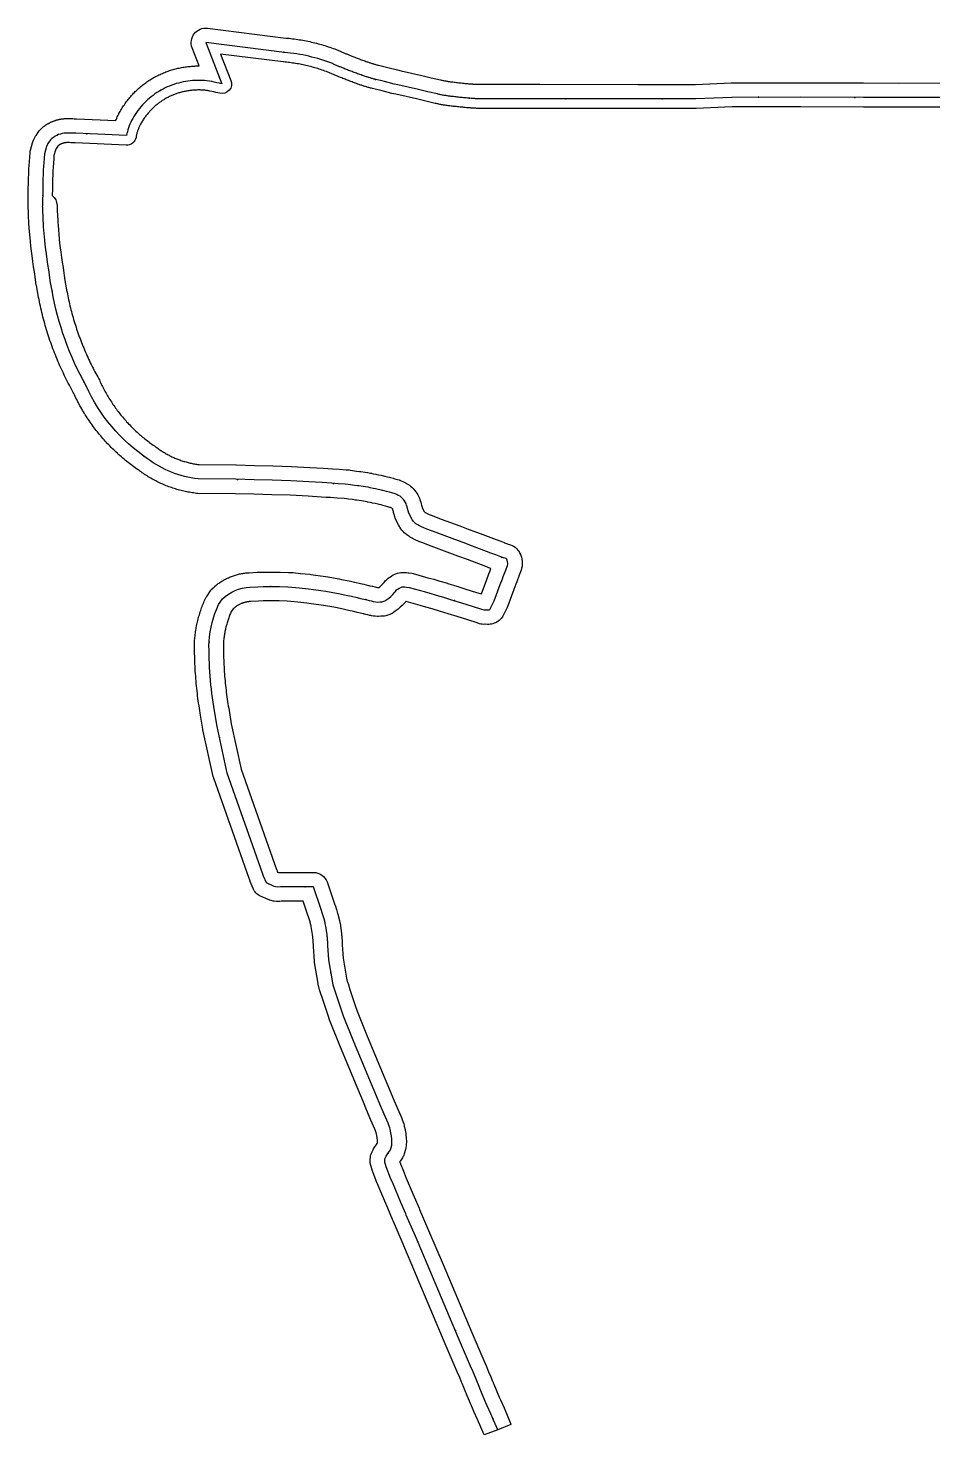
# Model space of a CAD drawing. Header units: inches. Extents: x 87989 to 118156, y 435697 to 451526.
# Drawn here: x 96366 to 97306, y 435697 to 437157 of the extents above; entities that cross this region are included whole.
import ezdxf

# ---------------------------------------------------------------- set-up
doc = ezdxf.new("R2010")
doc.units = ezdxf.units.IN
doc.header["$MEASUREMENT"] = 0
for name, color, linetype, true_color in [('As_waterkering_AWK', 7, 'Continuous', 0xbe8997), ('Kernzone_AWK', 7, 'Continuous', 0x778924), ('Referentiepunten_AWK', 7, 'Continuous', 0x6f8969)]:
    doc.layers.add(name, color=color, linetype=linetype, true_color=true_color)

msp = doc.modelspace()

# ---------------------------------------------------------------- linework, layer by layer
at = {"layer": 'As_waterkering_AWK'}
for points in [[(97401.367, 437085.53), (97270.352, 437085.41), (97234.13, 437085.553), (97169.051, 437085.809), (97097.406, 437085.621), (97059.891, 437084.03), (97000.009, 437084.06), (96842.349, 437084.19), (96837.02, 437084.19), (96836.367, 437084.177), (96835.715, 437084.172), (96835.062, 437084.168), (96834.409, 437084.172), (96833.755, 437084.176), (96833.102, 437084.189), (96832.449, 437084.202), (96831.797, 437084.224), (96831.144, 437084.246), (96830.491, 437084.277), (96829.839, 437084.307), (96829.187, 437084.347), (96828.535, 437084.386), (96827.884, 437084.435), (96827.232, 437084.483), (96826.582, 437084.54), (96825.27, 437084.641), (96823.958, 437084.75), (96822.646, 437084.859), (96821.335, 437084.976), (96820.024, 437085.093), (96818.713, 437085.218), (96817.403, 437085.343), (96816.093, 437085.476), (96814.783, 437085.608), (96813.474, 437085.749), (96812.165, 437085.889), (96810.857, 437086.037), (96809.549, 437086.186), (96808.242, 437086.342), (96806.935, 437086.498), (96805.629, 437086.662), (96804.74, 437086.764), (96803.852, 437086.879), (96802.964, 437086.995), (96802.077, 437087.122), (96801.191, 437087.25), (96800.306, 437087.39), (96799.421, 437087.53), (96798.539, 437087.682), (96797.656, 437087.835), (96796.775, 437088), (96795.895, 437088.165), (96795.017, 437088.342), (96794.139, 437088.52), (96793.264, 437088.709), (96792.389, 437088.899), (96791.517, 437089.101), (96781.729, 437091.349), (96771.961, 437093.659), (96750.525, 437098.538), (96746.562, 437099.451), (96736.509, 437101.924), (96726.475, 437104.428), (96725.649, 437104.649), (96724.825, 437104.876), (96724.001, 437105.104), (96723.179, 437105.34), (96722.357, 437105.575), (96721.537, 437105.818), (96720.717, 437106.061), (96719.898, 437106.312), (96719.081, 437106.561), (96718.266, 437106.818), (96717.45, 437107.076), (96716.638, 437107.341), (96715.824, 437107.606), (96715.014, 437107.878), (96714.203, 437108.15), (96713.395, 437108.429), (96712.217, 437108.848), (96711.04, 437109.272), (96709.864, 437109.696), (96708.689, 437110.127), (96707.515, 437110.556), (96706.342, 437110.991), (96705.17, 437111.426), (96704, 437111.867), (96702.829, 437112.307), (96701.661, 437112.753), (96700.493, 437113.199), (96699.326, 437113.651), (96698.16, 437114.102), (96696.996, 437114.559), (96695.832, 437115.016), (96694.67, 437115.478), (96693.871, 437115.803), (96693.073, 437116.132), (96692.275, 437116.461), (96691.479, 437116.794), (96690.683, 437117.129), (96689.888, 437117.466), (96689.095, 437117.804), (96688.303, 437118.147), (96687.51, 437118.489), (96686.72, 437118.835), (96685.929, 437119.182), (96685.141, 437119.533), (96684.352, 437119.883), (96683.565, 437120.238), (96682.779, 437120.593, 0.070946273), (96632.58, 437132.307), (96550.824, 437142.469), (96567.754, 437099.544, 0.00820294), (96557.078, 437101.964, 0.07411381), (96537.313, 437102.957, 0.059791438), (96517.906, 437099.107, 0.064330771), (96500.166, 437090.534, 0.059845209), (96485.164, 437077.755, 0.058014747), (96473.892, 437061.562, 0.076020316), (96468.636, 437045.891), (96415.916, 437048.297, 0.0202053), (96405.961, 437048.594, 0.158215234), (96390.96, 437042.868), (96389.635, 437041.582), (96387.022, 437037.716), (96385.345, 437034.425), (96383.376, 437027.046), (96382.996, 437022.432), (96382.689, 437017.805), (96382.442, 437014.078), (96382.171, 437009.999), (96381.984, 437007.178), (96381.728, 436999.548), (96381.648, 436994.192), (96381.648, 436994.173), (96381.626, 436992.694), (96381.626, 436992.673), (96381.597, 436990.199), (96381.597, 436990.173), (96381.409, 436974.173), (96381.474, 436972.673)], [(96854.188, 435702.293), (96854.175, 435702.322), (96852.066, 435707.252), (96851.991, 435707.427), (96851.972, 435707.472), (96851.098, 435709.515), (96850.855, 435710.083), (96850.646, 435710.571), (96850.625, 435710.62), (96848.348, 435715.941), (96847.512, 435717.894), (96847.014, 435719.057), (96843.208, 435727.301), (96841.874, 435730.454), (96835.655, 435745.396), (96835.651, 435745.405), (96828.583, 435762.387), (96825.996, 435768.437), (96813.531, 435797.581), (96798.437, 435832.746), (96783.651, 435868.027), (96768.61, 435903.211), (96759.226, 435925.296), (96758.644, 435926.665), (96753.695, 435938.316), (96745.431, 435957.576), (96742.954, 435963.458), (96738.455, 435975.353), (96736.842, 435980.358), (96736.842, 435980.368), (96736.774, 435983.585), (96738.203, 435986.442), (96740.751, 435990.17), (96742.676, 435993.027), (96744.105, 435997.749), (96744.292, 436002.843), (96744.18, 436004.186), (96743.919, 436007.323), (96743.297, 436010.802), (96742.49, 436014.405), (96742.077, 436015.863), (96741.558, 436017.698), (96740.316, 436020.618), (96736.209, 436029.881), (96731.736, 436040.38), (96728.505, 436048.146), (96722.976, 436061.323), (96704.705, 436105.252), (96694.019, 436131.724), (96691.919, 436138.094), (96686.44, 436154.711), (96684.452, 436160.737), (96683.396, 436163.843), (96682.402, 436168.323), (96678.82, 436190.075), (96677.75, 436205.092), (96677.749, 436205.138), (96677.722, 436205.987), (96677.685, 436206.83), (96677.648, 436207.676), (96677.6, 436208.514), (96677.553, 436209.353), (96677.495, 436210.186), (96677.437, 436211.02), (96677.369, 436211.847), (96677.301, 436212.675), (96677.223, 436213.497), (96677.145, 436214.319), (96677.057, 436215.135), (96676.969, 436215.95), (96676.87, 436216.76), (96676.772, 436217.569), (96676.663, 436218.372), (96676.019, 436223.211), (96675.092, 436227.796), (96675.091, 436227.803), (96675.009, 436228.207), (96674.924, 436228.604), (96674.839, 436229.001), (96674.751, 436229.392), (96674.663, 436229.784), (96674.57, 436230.17), (96674.48, 436230.557), (96674.385, 436230.937), (96674.29, 436231.318), (96674.193, 436231.694), (96674.093, 436232.069), (96673.992, 436232.439), (96673.891, 436232.808), (96673.786, 436233.173), (96673.681, 436233.537), (96673.573, 436233.895), (96672.258, 436238.152), (96670.93, 436242.362), (96662.74, 436266.042), (96658.533, 436266.047), (96652.894, 436266.069), (96650.218, 436266.07), (96641.196, 436266.073), (96628.387, 436266.078), (96625.849, 436265.734), (96623.541, 436265.959), (96621.95, 436266.467), (96613.879, 436270.107), (96611.025, 436277.089), (96610.342, 436279.024), (96610.339, 436279.034), (96573.314, 436383.902), (96562.67, 436432.375), (96559.925, 436448.907, -0.045234741), (96554.305, 436520.727, -0.088332414), (96564.256, 436559.131), (96568.187, 436564.895, -0.17815787), (96596.773, 436577.189), (96604.975, 436577.629), (96610.441, 436577.79), (96615.286, 436577.825), (96627.594, 436577.79), (96636.229, 436577.427), (96640.202, 436577.263), (96647.958, 436576.458), (96657.749, 436575.56), (96662.702, 436574.824), (96670.542, 436573.66), (96675.555, 436572.916), (96686.566, 436570.976), (96688.742, 436570.551), (96696.751, 436568.849), (96702.365, 436567.7), (96708.247, 436566.313), (96711.597, 436565.485), (96716.685, 436564.318), (96718.072, 436563.963), (96720.506, 436563.449), (96722.862, 436562.871), (96724.898, 436562.314), (96727.311, 436561.997), (96729.377, 436561.641), (96731.729, 436561.806), (96733.787, 436561.951), (96736.865, 436562.82), (96739.086, 436564.417), (96741.078, 436565.806), (96742.987, 436567.545), (96745.195, 436569.442), (96747.039, 436571.516), (96748.122, 436572.734), (96749.197, 436574.254), (96750.424, 436575.153), (96751.965, 436576.175), (96753.53, 436576.91), (96754.752, 436577.485), (96756.156, 436577.45), (96757.706, 436577.41), (96759.505, 436577.203), (96762.309, 436576.749), (96777.6, 436572.531), (96783.541, 436570.832), (96790.08, 436568.962), (96797.981, 436566.701), (96807.311, 436563.788), (96816.446, 436560.896), (96827.581, 436557.371), (96837.319, 436554.288), (96839.753, 436553.517), (96841.006, 436553.595), (96844.305, 436553.449), (96845.144, 436553.721), (96846.011, 436554.002), (96850.546, 436562.892), (96856.786, 436579.846), (96858.999, 436585.617), (96859.957, 436588.116), (96862.527, 436594.878), (96864.306, 436599.739), (96864.58, 436600.93), (96864.55, 436602.129), (96864.341, 436603.592), (96864.027, 436605.159), (96863.505, 436606.151), (96862.929, 436606.726), (96861.729, 436607.091), (96860.072, 436607.678), (96859.222, 436607.979), (96855.723, 436609.363), (96852.119, 436610.669), (96847.157, 436612.549), (96827.895, 436619.757), (96818.104, 436623.413), (96809.572, 436626.599), (96790.258, 436633.833), (96780.658, 436637.437), (96777.473, 436638.638), (96775.017, 436639.683), (96772.249, 436641.197), (96771.204, 436641.72), (96769.282, 436643.026), (96767.767, 436644.279), (96766.462, 436645.585), (96765.417, 436646.918), (96764.581, 436648.588), (96761.762, 436653.968), (96761.134, 436656.423), (96760.507, 436658.721), (96760.142, 436660.445), (96759.463, 436662.377), (96759.068, 436663.601), (96758.941, 436663.996), (96758.523, 436664.936), (96757.321, 436666.842), (96756.225, 436668.2), (96755.023, 436669.558), (96753.77, 436670.655), (96752.725, 436671.543), (96751.245, 436672.223), (96750.908, 436672.379), (96749.288, 436673.213), (96747.513, 436674.05), (96744.222, 436674.991), (96741.82, 436675.721), (96738.633, 436676.609), (96736.283, 436677.132), (96734.455, 436677.55), (96733.41, 436677.811), (96730.026, 436678.542), (96727.101, 436679.116), (96724.855, 436679.691), (96721.826, 436680.266), (96719.58, 436680.788), (96716.864, 436681.258), (96714.566, 436681.571), (96709.928, 436682.197), (96708.421, 436682.415), (96705.49, 436682.837), (96701.197, 436683.44), (96698.66, 436683.797), (96695.716, 436684.003), (96688.471, 436684.514), (96681.519, 436685.002), (96676.822, 436685.311), (96671.981, 436685.618), (96658.08, 436686.475), (96639.393, 436687.448), (96620.03, 436688.103), (96601.185, 436688.526), (96582.183, 436689.097), (96542.952, 436689.418, -0.134706846), (96490.459, 436710.479, -0.140959318), (96426.713, 436786.091, -0.085819772), (96391.277, 436885.08), (96389.771, 436893.076), (96387.845, 436906.616), (96386.946, 436912.051), (96386.144, 436917.309), (96385.348, 436923.014), (96384.764, 436927.602), (96384.164, 436932.776), (96383.674, 436937.442), (96382.531, 436951.17), (96382.529, 436951.191), (96382.504, 436951.495), (96382.297, 436955.171), (96382.156, 436957.663), (96381.94, 436961.5), (96381.688, 436968.183), (96381.545, 436971.173), (96381.474, 436972.673)]]:
    msp.add_lwpolyline(points, format="xyb", dxfattribs=at)
at = {"layer": 'Kernzone_AWK'}
msp.add_lwpolyline([(97401.322, 437075.53), (97270.361, 437075.41), (97270.337, 437075.41), (97270.313, 437075.41), (97234.091, 437075.553), (97169.045, 437075.81), (97102.04, 437075.6333), (97097.6305, 437075.6215), (97060.3145, 437074.039), (97060.1, 437074.03), (97059.889, 437074.03), (97059.886, 437074.03), (97000.002, 437074.06), (96897.2791, 437074.1447), (96842.345, 437074.19), (96837.119, 437074.19), (96836.505, 437074.178), (96835.784, 437074.172), (96835.062, 437074.168), (96834.348, 437074.172), (96833.625, 437074.177), (96832.903, 437074.191), (96832.181, 437074.206), (96831.46, 437074.23), (96830.739, 437074.255), (96830.024, 437074.288), (96829.303, 437074.322), (96828.583, 437074.366), (96827.861, 437074.409), (96827.142, 437074.463), (96826.428, 437074.516), (96825.786, 437074.571), (96824.472, 437074.673), (96823.13, 437074.784), (96821.788, 437074.896), (96820.446, 437075.016), (96819.105, 437075.136), (96817.764, 437075.263), (96816.423, 437075.391), (96815.087, 437075.527), (96813.746, 437075.662), (96812.407, 437075.807), (96811.072, 437075.949), (96809.729, 437076.101), (96808.391, 437076.253), (96807.057, 437076.412), (96805.72, 437076.572), (96804.46, 437076.73), (96803.528, 437076.838), (96802.563, 437076.963), (96801.608, 437077.088), (96800.654, 437077.224), (96799.695, 437077.363), (96798.744, 437077.513), (96797.791, 437077.664), (96796.837, 437077.828), (96795.895, 437077.992), (96794.933, 437078.171), (96793.986, 437078.349), (96793.036, 437078.54), (96792.09, 437078.732), (96791.148, 437078.936), (96790.2, 437079.142), (96789.27, 437079.357), (96779.46, 437081.61), (96769.698, 437083.918), (96748.293, 437088.79), (96744.245, 437089.723), (96734.104, 437092.218), (96723.972, 437094.747), (96723.029, 437094.999), (96722.164, 437095.237), (96721.288, 437095.479), (96720.425, 437095.727), (96719.562, 437095.974), (96718.696, 437096.23), (96717.832, 437096.487), (96716.976, 437096.749), (96716.12, 437097.01), (96715.255, 437097.282), (96714.391, 437097.555), (96713.539, 437097.833), (96712.685, 437098.112), (96711.833, 437098.398), (96710.981, 437098.684), (96710.088, 437098.992), (96708.847, 437099.433), (96707.65, 437099.865), (96706.445, 437100.299), (96705.251, 437100.737), (96704.061, 437101.172), (96702.864, 437101.616), (96701.667, 437102.06), (96700.478, 437102.508), (96699.287, 437102.956), (96698.094, 437103.411), (96696.904, 437103.866), (96695.717, 437104.325), (96694.529, 437104.785), (96693.341, 437105.251), (96692.157, 437105.716), (96690.939, 437106.201), (96690.081, 437106.549), (96689.261, 437106.887), (96688.44, 437107.226), (96687.61, 437107.573), (96686.792, 437107.917), (96685.976, 437108.263), (96685.148, 437108.617), (96684.336, 437108.968), (96683.524, 437109.318), (96682.706, 437109.676), (96681.886, 437110.036), (96681.079, 437110.395), (96680.269, 437110.755), (96679.451, 437111.123), (96678.917, 437111.364), (96677.682, 437111.838), (96676.205, 437112.39), (96674.746, 437112.919), (96673.247, 437113.448), (96671.746, 437113.961), (96670.203, 437114.473), (96668.746, 437114.943), (96667.269, 437115.403), (96665.716, 437115.872), (96664.216, 437116.31), (96662.659, 437116.749), (96661.177, 437117.153), (96659.661, 437117.55), (96658.116, 437117.94), (96656.57, 437118.316), (96655.02, 437118.678), (96653.516, 437119.014), (96652.008, 437119.337), (96650.449, 437119.657), (96648.888, 437119.961), (96647.33, 437120.251), (96645.777, 437120.524), (96644.262, 437120.777), (96642.675, 437121.027), (96641.097, 437121.26), (96639.542, 437121.477), (96637.978, 437121.679), (96636.412, 437121.867), (96634.879, 437122.037), (96633.293, 437122.199), (96631.66, 437122.349), (96631.347, 437122.383), (96566.308, 437130.467), (96577.057, 437103.213, -0.607021306), (96565.416, 437089.821), (96563.294, 437090.331), (96561.251, 437090.809), (96559.179, 437091.278), (96557.127, 437091.729), (96555.097, 437092.161), (96554.279, 437092.32), (96553.468, 437092.464), (96552.636, 437092.599), (96551.749, 437092.73), (96550.921, 437092.84), (96550.095, 437092.936), (96549.261, 437093.021), (96548.423, 437093.095), (96547.595, 437093.155), (96546.763, 437093.204), (96545.934, 437093.24), (96545.039, 437093.265), (96544.204, 437093.276), (96543.369, 437093.275), (96542.539, 437093.262), (96541.645, 437093.234), (96540.812, 437093.195), (96539.974, 437093.144), (96539.14, 437093.081), (96538.179, 437092.995), (96537.106, 437092.905), (96536.122, 437092.81), (96535.139, 437092.701), (96534.234, 437092.59), (96533.251, 437092.455), (96532.279, 437092.308), (96531.303, 437092.148), (96530.394, 437091.986), (96529.496, 437091.814), (96528.527, 437091.616), (96527.554, 437091.403), (96526.6, 437091.181), (96525.644, 437090.944), (96524.744, 437090.709), (96523.798, 437090.448), (96522.9, 437090.188), (96521.94, 437089.897), (96521.041, 437089.611), (96520.175, 437089.315), (96519.261, 437088.989), (96518.38, 437088.66), (96517.478, 437088.308), (96516.581, 437087.944), (96515.689, 437087.566), (96514.884, 437087.212), (96514.001, 437086.809), (96513.129, 437086.396), (96512.238, 437085.957), (96511.37, 437085.514), (96510.567, 437085.09), (96509.745, 437084.641), (96508.9, 437084.164), (96508.117, 437083.707), (96507.241, 437083.179), (96506.39, 437082.647), (96505.679, 437082.19), (96504.902, 437081.667), (96504.083, 437081.099), (96503.318, 437080.554), (96502.561, 437080), (96501.781, 437079.412), (96500.989, 437078.798), (96500.289, 437078.241), (96499.519, 437077.612), (96498.802, 437077.01), (96498.056, 437076.367), (96497.314, 437075.709), (96496.62, 437075.077), (96495.893, 437074.397), (96495.202, 437073.734), (96494.546, 437073.087), (96493.82, 437072.351), (96493.168, 437071.673), (96492.598, 437071.064), (96491.992, 437070.37), (96491.322, 437069.581), (96490.656, 437068.772), (96489.997, 437067.952), (96489.388, 437067.17), (96488.776, 437066.363), (96488.138, 437065.499), (96487.525, 437064.643), (96486.982, 437063.862), (96486.39, 437062.986), (96485.845, 437062.155), (96485.29, 437061.284), (96484.737, 437060.389), (96484.213, 437059.516), (96483.717, 437058.662), (96483.184, 437057.716), (96482.747, 437056.913), (96482.421, 437056.265), (96482.12, 437055.642), (96481.808, 437054.968), (96481.496, 437054.262), (96481.224, 437053.62), (96480.909, 437052.836), (96480.652, 437052.166), (96480.408, 437051.494), (96480.159, 437050.775), (96479.916, 437050.03), (96479.694, 437049.308), (96479.495, 437048.621), (96479.275, 437047.809), (96479.104, 437047.133), (96478.929, 437046.386), (96478.768, 437045.644), (96478.617, 437044.887), (96478.474, 437044.098, -0.37522712), (96468.18, 437035.901), (96415.363, 437038.313), (96414.063, 437038.396), (96412.926, 437038.459), (96411.783, 437038.511), (96410.644, 437038.55), (96409.5, 437038.579), (96408.36, 437038.595), (96407.214, 437038.601), (96406.198, 437038.589), (96405.687, 437038.547), (96405.305, 437038.504), (96404.945, 437038.455), (96404.555, 437038.393), (96404.169, 437038.321), (96403.784, 437038.24), (96403.389, 437038.146), (96403.041, 437038.055), (96402.691, 437037.954), (96402.306, 437037.833), (96401.923, 437037.703), (96401.57, 437037.573), (96401.24, 437037.443), (96400.858, 437037.281), (96400.488, 437037.113), (96400.141, 437036.946), (96399.818, 437036.78), (96399.476, 437036.594), (96399.123, 437036.391), (96398.81, 437036.201), (96398.479, 437035.989), (96398.188, 437035.792), (96397.88, 437035.609), (96397.54, 437035.32), (96397.332, 437035.137), (96397.183, 437034.98), (96395.652, 437032.626), (96394.735, 437030.826), (96393.268, 437025.331), (96392.969, 437021.702), (96392.667, 437017.144), (96392.42, 437013.416), (96392.149, 437009.337), (96391.972, 437006.672), (96391.726, 436999.333), (96391.648, 436994.121), (96391.626, 436992.628), (96391.597, 436990.142), (96391.522, 436983.81, -0.199971904), (96396.457, 436973.382), (96396.528, 436971.886), (96396.674, 436968.824), (96396.924, 436962.208), (96397.132, 436958.508), (96397.273, 436956.016), (96397.473, 436952.493), (96398.607, 436938.862), (96399.076, 436934.405), (96399.653, 436929.429), (96400.218, 436924.987), (96400.991, 436919.446), (96401.753, 436914.45), (96402.644, 436909.064), (96402.696, 436908.728), (96404.576, 436895.515), (96406.032, 436887.782), (96406.42, 436885.605), (96406.808, 436883.511), (96407.199, 436881.479), (96407.61, 436879.425), (96408.036, 436877.375), (96408.483, 436875.294), (96408.931, 436873.283), (96409.391, 436871.281), (96409.881, 436869.215), (96410.394, 436867.121), (96410.895, 436865.14), (96411.416, 436863.137), (96411.964, 436861.09), (96412.528, 436859.044), (96413.092, 436857.057), (96413.674, 436855.053), (96414.269, 436853.062), (96414.903, 436850.993), (96415.517, 436849.039), (96416.149, 436847.08), (96416.827, 436845.025), (96417.487, 436843.074), (96418.171, 436841.095), (96418.863, 436839.142), (96419.585, 436837.145), (96420.31, 436835.187), (96421.04, 436833.255), (96421.805, 436831.275), (96422.574, 436829.328), (96423.357, 436827.385), (96424.146, 436825.465), (96424.963, 436823.517), (96425.769, 436821.635), (96426.638, 436819.643), (96427.475, 436817.761), (96428.341, 436815.852), (96429.207, 436813.979), (96430.107, 436812.067), (96431.018, 436810.168), (96431.918, 436808.324), (96432.888, 436806.373), (96433.812, 436804.549), (96434.774, 436802.682), (96435.763, 436800.796), (96436.732, 436798.979), (96437.737, 436797.128), (96438.743, 436795.305), (96439.794, 436793.432), (96440.378, 436792.276), (96441.03, 436790.837), (96441.658, 436789.48), (96442.353, 436788.019), (96443.026, 436786.637), (96443.667, 436785.351), (96444.386, 436783.942), (96445.118, 436782.541), (96445.817, 436781.232), (96446.577, 436779.84), (96447.301, 436778.544), (96448.018, 436777.286), (96448.854, 436775.852), (96449.595, 436774.608), (96450.394, 436773.293), (96451.204, 436771.989), (96451.997, 436770.738), (96452.882, 436769.371), (96453.699, 436768.134), (96454.556, 436766.862), (96455.43, 436765.592), (96456.313, 436764.334), (96457.208, 436763.082), (96458.077, 436761.893), (96459.047, 436760.588), (96459.926, 436759.431), (96460.869, 436758.212), (96461.835, 436756.987), (96462.801, 436755.787), (96463.728, 436754.655), (96464.716, 436753.472), (96465.671, 436752.349), (96466.723, 436751.135), (96467.745, 436749.98), (96468.731, 436748.884), (96469.817, 436747.701), (96470.823, 436746.626), (96471.887, 436745.507), (96472.955, 436744.407), (96474.041, 436743.31), (96475.134, 436742.225), (96476.24, 436741.148), (96477.355, 436740.082), (96478.421, 436739.082), (96479.515, 436737.98), (96480.335, 436737.326), (96480.696, 436737.006), (96481.813, 436735.938), (96482.231, 436735.536), (96483.018, 436734.966), (96484.14, 436734.007), (96485.331, 436733.009), (96486.511, 436732.038), (96487.703, 436731.077), (96488.907, 436730.123), (96490.07, 436729.22), (96491.359, 436728.238), (96492.592, 436727.318), (96493.833, 436726.409), (96495.038, 436725.544), (96496.228, 436724.705), (96497.513, 436723.818), (96498.866, 436722.902), (96499.456, 436722.481), (96500.46, 436721.729), (96501.314, 436721.105), (96502.226, 436720.455), (96503.177, 436719.795), (96504.109, 436719.165), (96504.983, 436718.589), (96505.981, 436717.949), (96506.906, 436717.372), (96507.92, 436716.757), (96508.793, 436716.241), (96509.8, 436715.662), (96510.774, 436715.118), (96511.76, 436714.584), (96512.753, 436714.06), (96513.746, 436713.552), (96514.747, 436713.056), (96515.762, 436712.568), (96516.777, 436712.094), (96517.763, 436711.649), (96518.82, 436711.187), (96519.823, 436710.764), (96520.865, 436710.338), (96521.901, 436709.929), (96523.015, 436709.506), (96523.995, 436709.147), (96525.026, 436708.783), (96526.085, 436708.424), (96527.15, 436708.077), (96528.286, 436707.722), (96529.331, 436707.41), (96530.405, 436707.104), (96531.482, 436706.81), (96532.614, 436706.517), (96533.621, 436706.27), (96534.77, 436706.001), (96535.841, 436705.765), (96536.855, 436705.554), (96538.013, 436705.327), (96539.102, 436705.128), (96540.259, 436704.931), (96541.346, 436704.76), (96542.445, 436704.601), (96543.54, 436704.456), (96543.919, 436704.41), (96582.306, 436704.096), (96582.634, 436704.09), (96601.578, 436703.521), (96620.452, 436703.097), (96640.037, 436702.434), (96658.932, 436701.451), (96672.917, 436700.589), (96677.789, 436700.28), (96682.537, 436699.968), (96689.524, 436699.477), (96696.767, 436698.966), (96699.707, 436698.76), (96700.75, 436698.651), (96703.285, 436698.294), (96707.602, 436697.688), (96710.564, 436697.261), (96711.99, 436697.054), (96716.581, 436696.435), (96718.888, 436696.121), (96719.422, 436696.038), (96722.162, 436695.564), (96722.976, 436695.399), (96724.929, 436694.945), (96727.653, 436694.428), (96728.575, 436694.222), (96730.407, 436693.753), (96733.054, 436693.233), (96736.577, 436692.473), (96737.045, 436692.364), (96737.926, 436692.144), (96739.613, 436691.758), (96741.892, 436691.251), (96742.659, 436691.059), (96745.846, 436690.171), (96746.182, 436690.073), (96748.476, 436689.376), (96751.637, 436688.472), (96752.643, 436688.145), (96753.911, 436687.617), (96755.686, 436686.78), (96756.154, 436686.549), (96757.516, 436685.849), (96758.988, 436685.173), (96760.225, 436684.533), (96762.403, 436683.004), (96763.567, 436682.013), (96764.904, 436680.844), (96766.255, 436679.5), (96767.457, 436678.142), (96767.807, 436677.732), (96768.994, 436676.263), (96770.009, 436674.843), (96771.211, 436672.937), (96771.513, 436672.436), (96772.229, 436671.031), (96772.647, 436670.091), (96773.036, 436669.126), (96773.221, 436668.587), (96773.346, 436668.2), (96773.682, 436667.157), (96774.293, 436665.419), (96774.817, 436663.552), (96775.094, 436662.245), (96775.636, 436660.256), (96775.86, 436659.383), (96777.868, 436655.55), (96778.001, 436655.29), (96778.301, 436655.033), (96778.886, 436654.649), (96779.447, 436654.357), (96781.563, 436653.2), (96783.08, 436652.554), (96785.94, 436651.476), (96795.525, 436647.878), (96814.826, 436640.649), (96823.351, 436637.465), (96833.147, 436633.808), (96852.443, 436626.587), (96857.33, 436624.735), (96860.843, 436623.462), (96861.24, 436623.311), (96864.464, 436622.036), (96865.08, 436621.818), (96866.416, 436621.344), (96867.294, 436621.077, -0.122826711), (96873.526, 436617.342), (96874.102, 436616.767, -0.075926123), (96876.779, 436613.136), (96877.301, 436612.144), (96878.122, 436610.289), (96878.735, 436608.106), (96879.049, 436606.539), (96879.113, 436606.197), (96879.19, 436605.713), (96879.399, 436604.25), (96879.545, 436602.504), (96879.575, 436601.305, -0.063302764), (96879.198, 436597.567), (96878.924, 436596.376), (96878.397, 436594.597), (96876.581, 436589.636), (96873.971, 436582.767), (96873.005, 436580.247), (96870.819, 436574.544), (96864.623, 436557.711), (96863.908, 436556.076), (96859.373, 436547.186, -0.199056655), (96850.636, 436539.733), (96849.77, 436539.452), (96848.931, 436539.18, -0.089661692), (96843.642, 436538.464), (96841.144, 436538.575), (96840.685, 436538.546, -0.092471546), (96835.223, 436539.217), (96832.791, 436539.988), (96823.054, 436543.071), (96811.919, 436546.596), (96802.831, 436549.473), (96793.697, 436552.325), (96785.955, 436554.541), (96779.417, 436556.41), (96773.551, 436558.088), (96759.103, 436562.073), (96758.764, 436562.128), (96758.249, 436561.549), (96756.405, 436559.475), (96754.97, 436558.064), (96752.916, 436556.299), (96751.179, 436554.717), (96750.72, 436554.315), (96749.658, 436553.502), (96747.77, 436552.186), (96745.622, 436550.641, -0.086913691), (96740.941, 436548.384), (96737.863, 436547.515), (96736.392, 436547.179), (96734.841, 436546.988), (96732.781, 436546.843), (96730.427, 436546.678), (96729.377, 436546.641), (96726.83, 436546.859), (96725.059, 436547.164), (96722.944, 436547.442), (96722.293, 436547.542), (96720.94, 436547.846), (96719.109, 436548.347), (96717.157, 436548.826), (96714.973, 436549.287), (96714.353, 436549.431), (96713.118, 436549.747), (96708.121, 436550.894), (96704.755, 436551.725), (96699.114, 436553.055), (96693.688, 436554.166), (96685.772, 436555.848), (96683.801, 436556.233), (96673.15, 436558.109), (96668.34, 436558.823), (96660.498, 436559.987), (96655.956, 436560.662), (96646.499, 436561.53), (96639.111, 436562.295), (96635.605, 436562.44), (96627.253, 436562.791), (96615.351, 436562.825), (96610.677, 436562.791), (96605.6, 436562.641), (96597.654, 436562.215), (96597.027, 436562.175), (96596.467, 436562.13), (96595.93, 436562.076), (96595.329, 436562.004), (96594.825, 436561.935), (96594.27, 436561.848), (96593.731, 436561.754), (96593.145, 436561.64), (96592.612, 436561.526), (96592.069, 436561.398), (96591.514, 436561.257), (96590.983, 436561.113), (96590.451, 436560.956), (96589.9, 436560.783), (96589.425, 436560.624), (96588.837, 436560.415), (96588.35, 436560.232), (96587.803, 436560.014), (96587.314, 436559.809), (96586.779, 436559.573), (96586.301, 436559.351), (96585.808, 436559.112), (96585.268, 436558.836), (96584.803, 436558.588), (96584.311, 436558.314), (96583.799, 436558.016), (96583.352, 436557.745), (96582.892, 436557.454), (96582.433, 436557.151), (96581.965, 436556.83), (96581.491, 436556.492), (96581.076, 436556.185), (96580.622, 436555.834), (96580.162, 436555.466), (96579.671, 436555.055), (96577.402, 436551.794), (96576.966, 436550.796), (96576.52, 436549.744), (96576.068, 436548.642), (96575.652, 436547.59), (96575.234, 436546.497), (96574.832, 436545.408), (96574.442, 436544.308), (96574.073, 436543.23), (96573.716, 436542.147), (96573.365, 436541.038), (96573.027, 436539.923), (96572.708, 436538.826), (96572.396, 436537.705), (96572.125, 436536.684), (96571.819, 436535.473), (96571.548, 436534.346), (96571.294, 436533.232), (96571.053, 436532.114), (96570.822, 436530.978), (96570.607, 436529.851), (96570.401, 436528.706), (96570.214, 436527.586), (96570.038, 436526.442), (96569.876, 436525.31), (96569.726, 436524.165), (96569.59, 436523.025), (96569.468, 436521.887), (96569.359, 436520.745), (96569.299, 436520.027), (96569.282, 436518.149), (96569.275, 436515.758), (96569.283, 436513.361), (96569.305, 436510.996), (96569.344, 436508.538), (96569.396, 436506.18), (96569.464, 436503.772), (96569.546, 436501.394), (96569.642, 436499.021), (96569.756, 436496.611), (96569.88, 436494.266), (96570.025, 436491.831), (96570.182, 436489.442), (96570.354, 436487.052), (96570.54, 436484.667), (96570.74, 436482.309), (96570.963, 436479.853), (96571.19, 436477.515), (96571.438, 436475.118), (96571.697, 436472.754), (96571.971, 436470.386), (96572.264, 436468), (96572.564, 436465.663), (96572.893, 436463.229), (96573.218, 436460.927), (96573.573, 436458.518), (96573.939, 436456.148), (96574.317, 436453.791), (96574.721, 436451.37), (96577.402, 436435.222), (96587.767, 436388.021), (96624.485, 436284.023), (96624.629, 436283.6), (96625.049, 436282.426), (96625.501, 436281.321), (96626.36, 436280.941), (96628.39, 436281.078), (96641.202, 436281.073), (96650.224, 436281.07), (96652.927, 436281.069), (96658.572, 436281.047), (96662.758, 436281.042, -0.317140938), (96676.876, 436271.059), (96685.106, 436247.265), (96685.235, 436246.874), (96686.577, 436242.622), (96687.92, 436238.275), (96688.068, 436237.782), (96688.2, 436237.325), (96688.333, 436236.862), (96688.462, 436236.394), (96688.576, 436235.977), (96688.702, 436235.5), (96688.829, 436235.006), (96688.938, 436234.571), (96689.061, 436234.075), (96689.16, 436233.652), (96689.273, 436233.184), (96689.386, 436232.682), (96689.49, 436232.218), (96689.592, 436231.744), (96689.693, 436231.269), (96689.795, 436230.765), (96690.722, 436226.184), (96690.791, 436225.816), (96690.888, 436225.19), (96691.53, 436220.371), (96691.65, 436219.48), (96691.76, 436218.572), (96691.87, 436217.665), (96691.971, 436216.744), (96692.069, 436215.832), (96692.156, 436214.914), (96692.243, 436213.998), (96692.319, 436213.076), (96692.394, 436212.155), (96692.459, 436211.228), (96692.524, 436210.294), (96692.576, 436209.363), (96692.629, 436208.433), (96692.671, 436207.487), (96692.711, 436206.555), (96692.733, 436205.861), (96693.733, 436191.834), (96697.136, 436171.165), (96697.862, 436167.895), (96698.676, 436165.501), (96700.686, 436159.409), (96706.165, 436142.791), (96708.114, 436136.879), (96718.571, 436110.974), (96736.817, 436067.105), (96742.346, 436053.929), (96745.55, 436046.227), (96749.957, 436035.882), (96754.074, 436026.594), (96755.361, 436023.569), (96755.653, 436022.828), (96755.992, 436021.78), (96756.51, 436019.948), (96756.922, 436018.493), (96757.127, 436017.683), (96757.934, 436014.08), (96758.063, 436013.442), (96758.688, 436009.946), (96758.867, 436008.567), (96759.128, 436005.432), (96759.24, 436004.09), (96759.292, 436002.843), (96759.282, 436002.293), (96759.095, 435997.199), (96758.877, 435995.144), (96758.462, 435993.404), (96757.033, 435988.682, -0.074448858), (96755.116, 435984.645), (96753.163, 435981.747), (96752.478, 435980.744), (96752.617, 435980.312), (96756.888, 435969.018), (96759.236, 435963.445), (96767.491, 435944.206), (96772.449, 435932.532), (96773.031, 435931.164), (96782.409, 435909.092), (96797.465, 435873.874), (96812.244, 435838.608), (96827.319, 435803.489), (96839.788, 435774.336), (96842.403, 435768.218), (96844.7526, 435762.5709), (96846.9335, 435757.3293), (96848.5596, 435753.421), (96848.5617, 435753.4219), (96849.434, 435751.3244), (96849.5011, 435751.165), (96850.1318, 435749.6498), (96855.7055, 435736.2583), (96856.9282, 435733.3686), (96860.7205, 435725.1541), (96867.9154, 435708.3402), (96867.8756, 435708.4288), (96867.9533, 435707.8331), (96854.188, 435702.293), (96840.0964, 435697.0942), (96833.3075, 435712.9599), (96829.4878, 435721.2334), (96828.0425, 435724.6497), (96821.8712, 435739.4762), (96821.8047, 435739.6369), (96821.135, 435741.2459), (96819.0317, 435746.2995), (96817.3339, 435750.3783), (96816.7042, 435751.8911), (96814.782, 435756.509), (96812.204, 435762.539), (96799.743, 435791.674), (96784.628, 435826.889), (96769.838, 435862.18), (96754.811, 435897.33), (96745.422, 435919.429), (96744.839, 435920.799), (96739.9, 435932.427), (96731.627, 435951.708), (96729.13, 435957.636), (96728.924, 435958.151), (96724.393, 435970.135), (96724.178, 435970.752), (96722.565, 435975.757), (96722.07, 435977.753), (96721.849, 435980.205), (96721.776, 435983.427, -0.119387554), (96723.359, 435990.295), (96724.788, 435993.152), (96725.213, 435993.942), (96725.819, 435994.906), (96728.314, 435998.557), (96728.974, 435999.536), (96729.186, 436000.237), (96729.269, 436002.495), (96729.232, 436002.941), (96729.03, 436005.372), (96728.586, 436007.854), (96727.945, 436010.715), (96727.644, 436011.778), (96727.382, 436012.704), (96726.576, 436014.599), (96722.453, 436023.902), (96717.912, 436034.56), (96714.665, 436042.363), (96709.135, 436055.541), (96690.826, 436099.565), (96680.11, 436126.109), (96679.924, 436126.594), (96679.773, 436127.028), (96677.673, 436133.398), (96672.195, 436150.013), (96670.235, 436155.953), (96669.194, 436159.015), (96668.752, 436160.594), (96667.758, 436165.074), (96667.616, 436165.802), (96664.019, 436187.638), (96663.858, 436189.009), (96662.788, 436204.026), (96662.755, 436204.746), (96662.735, 436205.349), (96662.699, 436206.174), (96662.664, 436206.975), (96662.624, 436207.666), (96662.581, 436208.431), (96662.531, 436209.145), (96662.481, 436209.864), (96662.419, 436210.619), (96662.357, 436211.374), (96662.29, 436212.08), (96662.224, 436212.779), (96662.144, 436213.526), (96662.069, 436214.223), (96661.98, 436214.948), (96661.898, 436215.625), (96661.797, 436216.374), (96661.217, 436220.726), (96660.39, 436224.821), (96660.333, 436225.129), (96660.247, 436225.593), (96660.116, 436226.102), (96660.05, 436226.395), (96659.974, 436226.715), (96659.897, 436227.044), (96659.832, 436227.304), (96659.749, 436227.638), (96659.684, 436227.888), (96659.608, 436228.172), (96659.523, 436228.484), (96659.439, 436228.791), (96659.351, 436229.095), (96659.225, 436229.52), (96657.94, 436233.683), (96656.69, 436237.645), (96652.047, 436251.069), (96650.213, 436251.07), (96641.191, 436251.073), (96629.396, 436251.078), (96627.864, 436250.87), (96625.849, 436250.734), (96624.394, 436250.805), (96622.086, 436251.03), (96620.936, 436251.187), (96618.978, 436251.67), (96617.387, 436252.178), (96616.82, 436252.372), (96615.783, 436252.793), (96607.712, 436256.433, -0.192080929), (96599.994, 436264.431), (96597.14, 436271.413), (96596.905, 436272.028), (96596.196, 436274.036), (96595.969, 436274.715), (96559.17, 436378.908), (96558.663, 436380.685), (96548.019, 436429.158), (96547.886, 436429.844), (96545.129, 436446.445), (96544.713, 436448.937), (96544.304, 436451.486), (96543.91, 436454.037), (96543.534, 436456.59), (96543.172, 436459.146), (96542.827, 436461.704), (96542.497, 436464.264), (96542.184, 436466.826), (96541.887, 436469.39), (96541.605, 436471.955), (96541.34, 436474.522), (96541.09, 436477.091), (96540.857, 436479.662), (96540.639, 436482.234), (96540.438, 436484.807), (96540.253, 436487.381), (96540.083, 436489.957), (96539.93, 436492.533), (96539.793, 436495.11), (96539.672, 436497.689), (96539.567, 436500.268), (96539.478, 436502.847), (96539.405, 436505.427), (96539.349, 436508.007), (96539.308, 436510.588), (96539.284, 436513.169), (96539.275, 436515.751), (96539.283, 436518.331), (96539.306, 436520.865), (96539.357, 436521.974), (96539.475, 436523.386), (96539.618, 436524.885), (96539.778, 436526.382), (96539.956, 436527.877), (96540.152, 436529.37), (96540.365, 436530.86), (96540.595, 436532.347), (96540.846, 436533.848), (96541.108, 436535.315), (96541.391, 436536.793), (96541.691, 436538.268), (96542.009, 436539.74), (96542.343, 436541.208), (96542.695, 436542.672), (96543.064, 436544.131), (96543.45, 436545.586), (96543.854, 436547.037), (96544.274, 436548.483), (96544.711, 436549.923), (96545.165, 436551.358), (96545.636, 436552.788), (96546.124, 436554.212), (96546.631, 436555.638), (96547.149, 436557.044), (96547.687, 436558.449), (96548.241, 436559.849), (96548.811, 436561.243), (96549.398, 436562.629), (96550.001, 436564.009), (96550.583, 436565.3), (96551.266, 436566.631), (96551.864, 436567.583), (96555.795, 436573.347), (96556.696, 436574.537), (96557.968, 436575.876), (96558.683, 436576.539), (96559.513, 436577.283), (96560.25, 436577.921), (96560.438, 436578.081), (96561.213, 436578.724), (96562.083, 436579.421), (96562.965, 436580.101), (96563.861, 436580.765), (96564.768, 436581.412), (96565.687, 436582.043), (96566.618, 436582.656), (96567.56, 436583.251), (96568.513, 436583.829), (96569.376, 436584.333), (96569.597, 436584.458), (96570.449, 436584.932), (96571.433, 436585.456), (96572.426, 436585.962), (96573.428, 436586.449), (96574.439, 436586.918), (96575.459, 436587.368), (96576.487, 436587.799), (96577.523, 436588.21), (96578.572, 436588.605), (96579.616, 436588.976), (96580.673, 436589.329), (96581.736, 436589.663), (96582.805, 436589.976), (96583.881, 436590.271), (96584.961, 436590.544), (96586.046, 436590.799), (96587.136, 436591.032), (96588.092, 436591.22), (96588.364, 436591.271), (96589.327, 436591.439), (96590.428, 436591.611), (96591.532, 436591.764), (96592.639, 436591.895), (96593.748, 436592.007), (96594.858, 436592.097), (96595.9, 436592.163), (96604.171, 436592.607), (96604.533, 436592.622), (96609.999, 436592.783), (96610.333, 436592.79), (96615.264, 436592.825), (96627.637, 436592.79), (96628.224, 436592.777), (96636.854, 436592.414), (96640.821, 436592.25), (96641.751, 436592.183), (96649.459, 436591.383), (96659.119, 436590.497), (96659.954, 436590.397), (96664.906, 436589.661), (96672.745, 436588.497), (96677.757, 436587.753), (96678.158, 436587.688), (96689.17, 436585.748), (96689.441, 436585.698), (96691.739, 436585.248), (96699.807, 436583.534), (96705.373, 436582.395), (96705.808, 436582.3), (96711.768, 436580.894), (96715.107, 436580.069), (96720.038, 436578.938), (96720.404, 436578.85), (96721.499, 436578.57), (96723.605, 436578.125), (96724.08, 436578.017), (96726.436, 436577.439), (96726.82, 436577.339), (96727.866, 436577.053), (96729.265, 436576.869), (96729.998, 436576.755), (96730.563, 436576.761), (96731.7, 436577.553), (96732.886, 436578.634), (96733.212, 436578.923), (96734.656, 436580.163), (96735.829, 436581.483), (96736.358, 436582.078), (96736.95, 436582.915, -0.081101733), (96740.332, 436586.354), (96741.559, 436587.253), (96742.133, 436587.654), (96743.674, 436588.676), (96744.465, 436589.165), (96745.588, 436589.752), (96747.149, 436590.485), (96748.366, 436591.058, -0.116707043), (96755.126, 436592.48), (96756.537, 436592.445), (96758.093, 436592.405), (96759.421, 436592.312), (96761.22, 436592.105), (96761.902, 436592.01), (96764.81, 436591.539), (96766.298, 436591.209), (96781.657, 436586.972), (96787.665, 436585.254), (96794.206, 436583.384), (96802.108, 436581.122), (96802.451, 436581.019), (96811.81, 436578.097), (96820.973, 436575.197), (96832.108, 436571.672), (96837.2, 436570.059), (96842.745, 436585.122), (96844.993, 436590.987), (96845.944, 436593.465), (96847.035, 436596.557), (96846.804, 436596.642), (96841.871, 436598.511), (96822.643, 436605.707), (96812.857, 436609.361), (96804.318, 436612.55), (96784.992, 436619.788), (96775.376, 436623.398), (96772.181, 436624.603), (96771.6, 436624.835), (96769.144, 436625.88), (96767.819, 436626.523), (96765.293, 436627.904), (96764.491, 436628.306), (96763.704, 436628.73), (96762.774, 436629.313), (96760.852, 436630.619), (96759.722, 436631.467), (96758.166, 436632.754), (96757.156, 436633.676), (96755.851, 436634.982), (96754.971, 436635.943), (96754.657, 436636.331), (96753.612, 436637.664), (96752.427, 436639.418), (96752.004, 436640.203), (96751.241, 436641.727), (96748.475, 436647.006), (96747.667, 436648.838), (96747.23, 436650.251), (96746.632, 436652.587), (96746.036, 436654.773), (96745.832, 436655.614), (96745.667, 436656.392), (96745.312, 436657.403), (96745.188, 436657.77), (96745.07, 436658.137), (96744.758, 436658.524), (96744.494, 436658.822), (96744.042, 436659.043), (96742.66, 436659.754), (96742.217, 436659.963), (96739.979, 436660.604), (96737.631, 436661.316), (96734.986, 436662.053), (96732.982, 436662.5), (96730.966, 436662.962), (96730.009, 436663.199), (96726.972, 436663.856), (96724.213, 436664.397), (96723.381, 436664.585), (96721.603, 436665.04), (96719.028, 436665.529), (96718.43, 436665.655), (96716.588, 436666.083), (96714.584, 436666.43), (96712.551, 436666.707), (96707.851, 436667.342), (96706.278, 436667.569), (96703.378, 436667.987), (96699.109, 436668.586), (96697.079, 436668.871), (96694.665, 436669.04), (96687.419, 436669.551), (96680.502, 436670.037), (96675.855, 436670.342), (96671.045, 436670.647), (96657.215, 436671.499), (96638.71, 436672.463), (96619.627, 436673.108), (96600.791, 436673.532), (96581.884, 436674.099), (96542.829, 436674.419), (96541.159, 436674.526), (96539.777, 436674.693), (96538.306, 436674.888), (96536.838, 436675.101), (96535.372, 436675.332), (96533.91, 436675.581), (96532.451, 436675.848), (96530.995, 436676.132), (96529.542, 436676.434), (96528.093, 436676.754), (96526.649, 436677.091), (96525.209, 436677.446), (96523.772, 436677.819), (96522.341, 436678.209), (96520.914, 436678.616), (96519.493, 436679.04), (96518.076, 436679.482), (96516.666, 436679.941), (96515.261, 436680.417), (96513.843, 436680.917), (96512.469, 436681.421), (96511.082, 436681.948), (96509.702, 436682.492), (96508.328, 436683.053), (96506.962, 436683.63), (96505.603, 436684.224), (96504.25, 436684.835), (96502.906, 436685.462), (96501.569, 436686.105), (96500.24, 436686.765), (96498.919, 436687.44), (96497.607, 436688.132), (96496.303, 436688.839), (96495.008, 436689.563), (96493.738, 436690.292), (96492.444, 436691.057), (96491.176, 436691.827), (96489.918, 436692.613), (96488.669, 436693.414), (96487.43, 436694.23), (96486.201, 436695.061), (96484.983, 436695.907), (96483.774, 436696.767), (96482.576, 436697.643), (96481.761, 436698.253), (96480.611, 436699.032), (96479.122, 436700.06), (96477.642, 436701.103), (96476.172, 436702.159), (96474.712, 436703.229), (96473.262, 436704.312), (96471.822, 436705.409), (96470.392, 436706.519), (96468.973, 436707.642), (96467.564, 436708.779), (96466.166, 436709.929), (96464.795, 436711.078), (96463.403, 436712.267), (96462.049, 436713.512), (96461.047, 436714.338), (96460.684, 436714.657), (96459.384, 436715.913), (96459.152, 436716.138), (96458.01, 436717.097), (96456.689, 436718.335), (96455.381, 436719.587), (96454.085, 436720.849), (96452.8, 436722.125), (96451.527, 436723.411), (96450.267, 436724.711), (96449.018, 436726.021), (96447.782, 436727.343), (96446.558, 436728.677), (96445.347, 436730.022), (96444.148, 436731.378), (96442.962, 436732.746), (96441.781, 436734.132), (96440.629, 436735.513), (96439.481, 436736.914), (96438.348, 436738.324), (96437.226, 436739.745), (96436.119, 436741.177), (96435.025, 436742.619), (96433.944, 436744.071), (96432.877, 436745.533), (96431.824, 436747.005), (96430.784, 436748.487), (96429.759, 436749.978), (96428.747, 436751.479), (96427.749, 436752.99), (96426.766, 436754.509), (96425.797, 436756.038), (96424.842, 436757.576), (96423.901, 436759.122), (96422.975, 436760.677), (96422.064, 436762.239), (96421.167, 436763.813), (96420.284, 436765.394), (96419.417, 436766.983), (96418.565, 436768.579), (96417.727, 436770.184), (96416.905, 436771.797), (96416.097, 436773.416), (96415.305, 436775.044), (96414.528, 436776.679), (96413.766, 436778.321), (96413.316, 436779.313), (96412.529, 436780.716), (96411.414, 436782.737), (96410.313, 436784.766), (96409.227, 436786.803), (96408.155, 436788.847), (96407.098, 436790.899), (96406.055, 436792.958), (96405.028, 436795.024), (96404.015, 436797.099), (96403.016, 436799.18), (96402.033, 436801.268), (96401.065, 436803.363), (96400.111, 436805.465), (96399.173, 436807.574), (96398.25, 436809.69), (96397.341, 436811.812), (96396.449, 436813.94), (96395.57, 436816.075), (96394.708, 436818.216), (96393.861, 436820.363), (96393.029, 436822.516), (96392.212, 436824.675), (96391.407, 436826.848), (96390.625, 436829.01), (96389.855, 436831.186), (96389.101, 436833.367), (96388.361, 436835.554), (96387.638, 436837.745), (96386.93, 436839.942), (96386.238, 436842.144), (96385.562, 436844.351), (96384.901, 436846.563), (96384.256, 436848.779), (96383.628, 436851), (96383.014, 436853.225), (96382.417, 436855.455), (96381.836, 436857.689), (96381.27, 436859.926), (96380.721, 436862.168), (96380.188, 436864.414), (96379.67, 436866.663), (96379.169, 436868.917), (96378.684, 436871.173), (96378.215, 436873.433), (96377.762, 436875.697), (96377.325, 436877.963), (96376.905, 436880.233), (96376.524, 436882.366), (96375.015, 436890.386), (96374.92, 436890.964), (96373.016, 436904.35), (96372.133, 436909.696), (96371.302, 436915.142), (96370.48, 436921.031), (96369.874, 436925.791), (96369.255, 436931.129), (96368.756, 436935.875), (96368.726, 436936.197), (96367.591, 436949.83), (96367.554, 436950.266), (96367.528, 436950.652), (96367.321, 436954.326), (96367.18, 436956.818), (96366.958, 436960.796), (96366.704, 436967.493), (96366.562, 436970.46), (96366.495, 436971.873), (96366.491, 436971.964), (96366.488, 436972.024), (96366.423, 436973.524), (96366.41, 436974.261), (96366.597, 436990.254), (96366.626, 436992.761), (96366.648, 436994.257), (96366.733, 436999.912), (96366.992, 437007.681), (96367.017, 437008.17), (96367.204, 437010.992), (96367.475, 437015.071), (96367.722, 437018.798), (96368.038, 437023.544), (96368.427, 437028.277), (96368.604, 437029.651), (96368.883, 437030.913), (96370.852, 437038.292), (96371.25, 437039.555), (96371.98, 437041.235), (96373.657, 437044.526), (96374.032, 437045.216), (96374.594, 437046.116), (96377.207, 437049.982), (96378.144, 437051.224), (96379.188, 437052.346), (96380.513, 437053.632), (96381.318, 437054.359), (96381.688, 437054.659), (96382.181, 437055.047), (96382.468, 437055.267), (96382.971, 437055.643), (96383.264, 437055.857), (96383.775, 437056.221), (96384.073, 437056.427), (96384.593, 437056.778), (96384.896, 437056.977), (96385.424, 437057.316), (96385.732, 437057.508), (96386.268, 437057.833), (96386.567, 437058.01), (96387.124, 437058.33), (96387.44, 437058.507), (96387.992, 437058.806), (96388.312, 437058.975), (96388.871, 437059.262), (96389.195, 437059.423), (96389.761, 437059.695), (96390.089, 437059.849), (96390.661, 437060.107), (96390.993, 437060.253), (96391.571, 437060.498), (96391.906, 437060.635), (96392.49, 437060.866), (96392.828, 437060.995), (96393.442, 437061.221), (96393.758, 437061.333), (96394.353, 437061.535), (96394.697, 437061.648), (96395.296, 437061.836), (96395.642, 437061.94), (96396.246, 437062.114), (96396.595, 437062.21), (96397.202, 437062.369), (96397.554, 437062.456), (96398.165, 437062.6), (96398.518, 437062.679), (96399.132, 437062.809), (96399.488, 437062.879), (96400.317, 437063.031), (96401.081, 437063.155), (96401.44, 437063.209), (96402.062, 437063.293), (96402.421, 437063.338), (96403.045, 437063.407), (96403.405, 437063.443), (96404.031, 437063.498), (96404.392, 437063.525), (96405.018, 437063.564), (96405.878, 437063.594), (96407.201, 437063.601), (96408.596, 437063.595), (96409.993, 437063.574), (96411.389, 437063.539), (96412.785, 437063.491), (96414.18, 437063.428), (96415.575, 437063.351), (96416.758, 437063.274), (96457.425, 437061.418), (96457.652, 437062.008), (96458.091, 437063.097), (96458.548, 437064.179), (96459.023, 437065.254), (96459.516, 437066.32), (96460.027, 437067.378), (96460.498, 437068.314), (96460.721, 437068.741), (96461.328, 437069.852), (96462.009, 437071.061), (96462.685, 437072.226), (96463.389, 437073.399), (96464.108, 437074.563), (96464.843, 437075.716), (96465.593, 437076.859), (96466.359, 437077.993), (96467.14, 437079.115), (96467.937, 437080.227), (96468.749, 437081.328), (96469.576, 437082.417), (96470.417, 437083.496), (96471.273, 437084.562), (96472.148, 437085.622), (96473.028, 437086.66), (96473.859, 437087.614), (96474.213, 437088.005), (96475.032, 437088.879), (96475.93, 437089.814), (96476.841, 437090.737), (96477.764, 437091.648), (96478.699, 437092.546), (96479.646, 437093.432), (96480.604, 437094.305), (96481.575, 437095.165), (96482.556, 437096.012), (96483.526, 437096.828), (96484.553, 437097.668), (96485.567, 437098.475), (96486.592, 437099.269), (96487.628, 437100.05), (96488.674, 437100.816), (96489.73, 437101.569), (96490.795, 437102.307), (96491.92, 437103.063), (96493.067, 437103.802), (96494.18, 437104.495), (96495.303, 437105.173), (96496.426, 437105.829), (96497.578, 437106.48), (96498.729, 437107.109), (96499.888, 437107.722), (96501.057, 437108.317), (96502.234, 437108.897), (96503.419, 437109.459), (96504.612, 437110.004), (96505.813, 437110.533), (96507.021, 437111.043), (96508.236, 437111.538), (96509.458, 437112.014), (96510.692, 437112.475), (96511.922, 437112.914), (96513.206, 437113.351), (96514.494, 437113.763), (96515.739, 437114.142), (96516.988, 437114.503), (96518.242, 437114.849), (96519.501, 437115.178), (96520.764, 437115.49), (96522.031, 437115.785), (96523.302, 437116.064), (96524.576, 437116.326), (96525.853, 437116.57), (96527.108, 437116.793), (96528.418, 437117.009), (96529.705, 437117.202), (96530.993, 437117.378), (96532.284, 437117.538), (96533.577, 437117.68), (96534.872, 437117.805), (96536.014, 437117.901), (96537.059, 437117.995), (96538.271, 437118.087), (96539.484, 437118.16), (96540.697, 437118.216), (96541.912, 437118.254), (96543.127, 437118.274), (96544.236, 437118.276), (96536.87, 437136.965, -0.569274542), (96552.674, 437157.354), (96634.19, 437147.222), (96635.69, 437147.084), (96637.486, 437146.901), (96639.281, 437146.702), (96641.073, 437146.487), (96642.864, 437146.255), (96644.652, 437146.007), (96646.438, 437145.742), (96648.222, 437145.461), (96650.003, 437145.164), (96651.759, 437144.855), (96653.556, 437144.521), (96655.328, 437144.176), (96657.097, 437143.814), (96658.862, 437143.436), (96660.624, 437143.042), (96662.383, 437142.631), (96664.137, 437142.205), (96665.888, 437141.762), (96667.634, 437141.304), (96669.376, 437140.83), (96671.113, 437140.34), (96672.847, 437139.834), (96674.575, 437139.312), (96676.299, 437138.774), (96678.017, 437138.221), (96679.73, 437137.652), (96681.439, 437137.067), (96683.142, 437136.467), (96684.822, 437135.857), (96686.53, 437135.22), (96688.152, 437134.598), (96688.953, 437134.263), (96689.736, 437133.91), (96690.477, 437133.575), (96691.234, 437133.24), (96691.999, 437132.899), (96692.742, 437132.573), (96693.474, 437132.253), (96694.254, 437131.917), (96695.016, 437131.586), (96695.756, 437131.271), (96696.52, 437130.947), (96697.283, 437130.626), (96698.012, 437130.321), (96698.79, 437130), (96699.556, 437129.685), (96700.293, 437129.385), (96701.344, 437128.967), (96702.478, 437128.521), (96703.607, 437128.078), (96704.741, 437127.64), (96705.878, 437127.199), (96707.012, 437126.766), (96708.143, 437126.334), (96709.284, 437125.906), (96710.413, 437125.48), (96711.56, 437125.055), (96712.703, 437124.63), (96713.846, 437124.213), (96714.991, 437123.793), (96716.126, 437123.384), (96717.273, 437122.971), (96718.348, 437122.588), (96719.036, 437122.35), (96719.787, 437122.099), (96720.596, 437121.827), (96721.287, 437121.603), (96722.078, 437121.344), (96722.783, 437121.122), (96723.523, 437120.888), (96724.282, 437120.657), (96725.054, 437120.421), (96725.799, 437120.2), (96726.594, 437119.964), (96727.31, 437119.76), (96728.088, 437119.537), (96728.817, 437119.335), (96729.586, 437119.123), (96730.194, 437118.96), (96740.117, 437116.484), (96750.051, 437114.04), (96753.874, 437113.16), (96775.352, 437108.271), (96785.121, 437105.96), (96794.889, 437103.717), (96795.696, 437103.53), (96796.439, 437103.369), (96797.224, 437103.2), (96797.989, 437103.045), (96798.753, 437102.89), (96799.538, 437102.744), (96800.321, 437102.597), (96801.093, 437102.463), (96801.835, 437102.335), (96802.65, 437102.206), (96803.444, 437102.08), (96804.213, 437101.97), (96805.003, 437101.856), (96805.787, 437101.754), (96806.584, 437101.651), (96807.419, 437101.555), (96808.782, 437101.384), (96810.02, 437101.236), (96811.287, 437101.085), (96812.549, 437100.942), (96813.808, 437100.799), (96815.075, 437100.664), (96816.338, 437100.527), (96817.603, 437100.4), (96818.851, 437100.273), (96820.138, 437100.15), (96821.403, 437100.03), (96822.668, 437099.917), (96823.908, 437099.806), (96825.2, 437099.699), (96826.467, 437099.594), (96827.813, 437099.49), (96828.427, 437099.436), (96828.998, 437099.394), (96829.581, 437099.35), (96830.095, 437099.32), (96830.666, 437099.285), (96831.191, 437099.261), (96831.778, 437099.233), (96832.303, 437099.215), (96832.819, 437099.198), (96833.401, 437099.186), (96833.928, 437099.176), (96834.501, 437099.172), (96835.062, 437099.169), (96835.612, 437099.172), (96836.198, 437099.177), (96836.871, 437099.189), (96842.355, 437099.19), (96898.0727, 437099.1441), (97000.019, 437099.06), (97059.565, 437099.03), (97059.577, 437099.0303), (97096.7705, 437100.6075), (97097.068, 437100.619), (97097.3665, 437100.6205), (97101.024, 437100.63), (97169.011, 437100.81), (97169.061, 437100.81), (97169.11, 437100.81), (97234.189, 437100.553), (97270.375, 437100.41), (97401.353, 437100.53)], format="xyb", dxfattribs=at)
at = {"layer": 'Referentiepunten_AWK'}
for p in [(96631.9065, 437132.3907), (96564.8961, 437106.7901), (96503.9622, 437092.8598), (96727.103, 437104.271), (96825.017, 437084.662), (96925.001, 437084.122), (97025.001, 437084.047), (97124.967, 437085.693), (97224.966, 437085.589), (96427.5262, 437047.7671), (96381.52, 436983.602), (96391.432, 436884.257), (96424.291, 436790.384), (96486.9858, 436712.8656), (96583.785, 436689.049), (96683.684, 436684.85), (96766.076, 436646.077), (96858.232, 436608.37), (96618.398, 436577.816), (96717.193, 436564.188), (96809.317, 436563.153), (96554.348, 436520.177), (96565.191, 436420.895), (96593.997, 436325.321), (96654.291, 436266.064), (96680.996, 436176.861), (96714.068, 436082.741), (96740.32, 435989.54), (96771.113, 435897.356), (96810.211, 435805.317), (96849.458, 435713.346)]:
    msp.add_point(p, dxfattribs=at)

doc.saveas('drawing.dxf')
